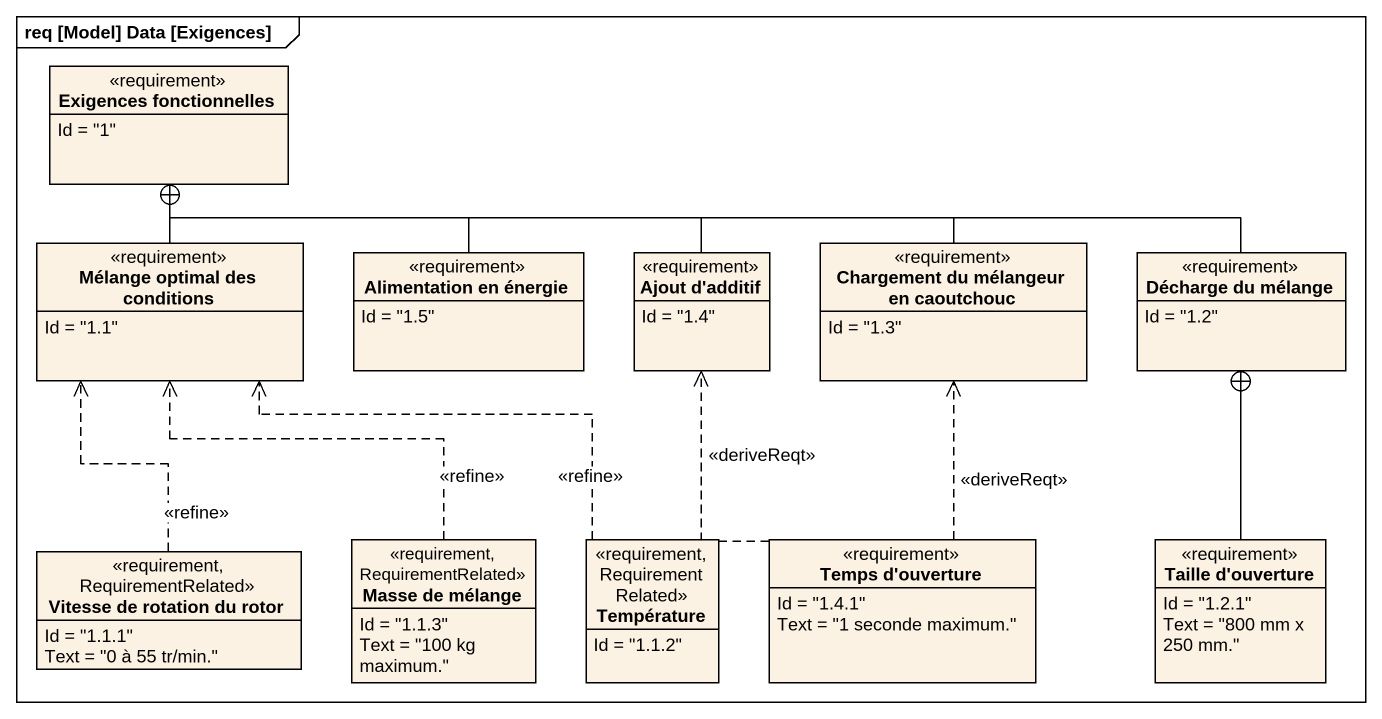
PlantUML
@startuml
mainframe req [Model] Data [Exigences]
hide circle
hide empty members
class "Exigences fonctionnelles" as Exigences_fonctionnelles <<requirement>> {
  Id = "1"
}
class "Mélange optimal des conditions" as Mélange_optimal_des <<requirement>> {
  Id = "1.1"
}
class "Alimentation en énergie" as Alimentation_en_énergie <<requirement>> {
  Id = "1.5"
}
class "Ajout d'additif" as Ajout_d_additif <<requirement>> {
  Id = "1.4"
}
class "Chargement du mélangeur en caoutchouc" as Chargement_du_mélangeur_en <<requirement>> {
  Id = "1.3"
}
class "Décharge du mélange" as Décharge_du_mélange <<requirement>> {
  Id = "1.2"
}
class "Vitesse de rotation du rotor" as Vitesse_de_rotation_du_rotor <<requirement, RequirementRelated>> {
  Id = "1.1.1"
  Text = "0 à 55 tr/min."
}
class "Masse de mélange" as Masse_de_mélange <<requirement, RequirementRelated>> {
  Id = "1.1.3"
  Text = "100 kg maximum."
}
class Température <<requirement, RequirementRelated>> {
  Id = "1.1.2"
}
class "Temps d'ouverture" as Temps_d_ouverture <<requirement>> {
  Id = "1.4.1"
  Text = "1 seconde maximum."
}
class "Taille d'ouverture" as Taille_d_ouverture <<requirement>> {
  Id = "1.2.1"
  Text = "800 mm x 250 mm."
}
Mélange_optimal_des -up-+ Exigences_fonctionnelles
Alimentation_en_énergie -up-+ Exigences_fonctionnelles
Ajout_d_additif -left-+ Exigences_fonctionnelles
Chargement_du_mélangeur_en -left-+ Exigences_fonctionnelles
Décharge_du_mélange -left-+ Exigences_fonctionnelles
Vitesse_de_rotation_du_rotor .up.> Mélange_optimal_des : <<refine>>
Masse_de_mélange .up.> Mélange_optimal_des : <<refine>>
Température .up.> Mélange_optimal_des : <<refine>>
Temps_d_ouverture .up.> Ajout_d_additif : <<deriveReqt>>
Temps_d_ouverture .up.> Chargement_du_mélangeur_en : <<deriveReqt>>
Taille_d_ouverture -up-+ Décharge_du_mélange
@enduml
